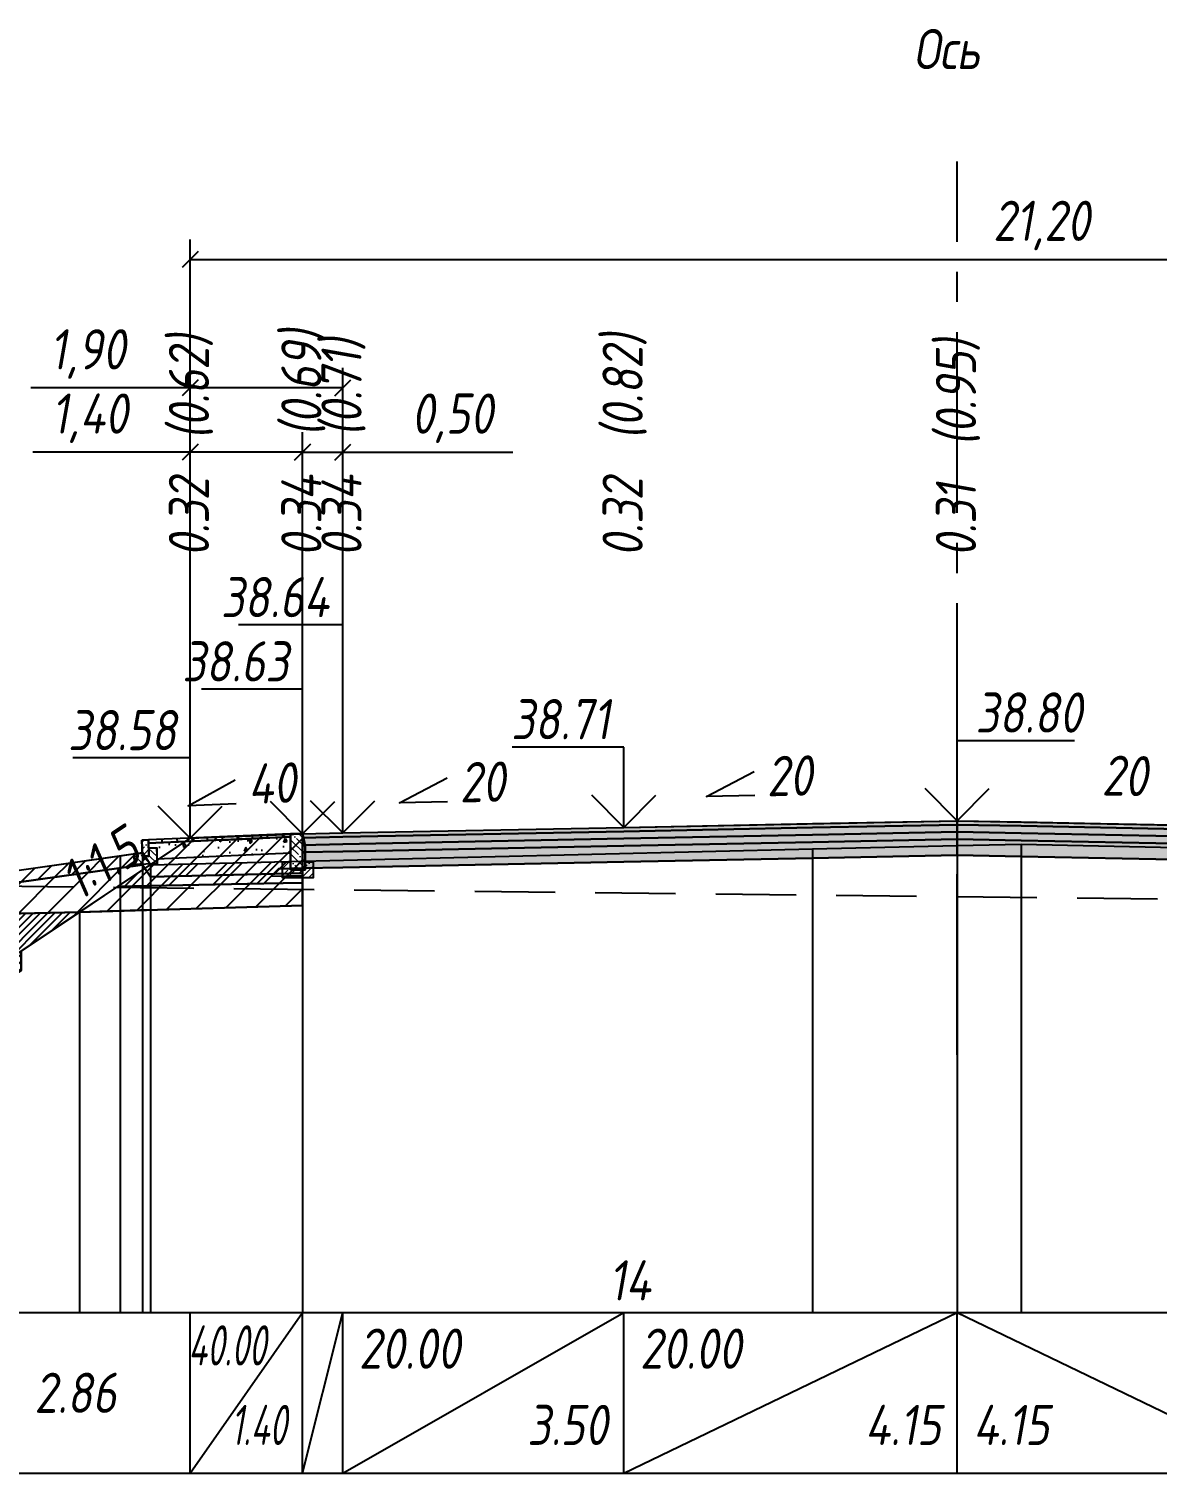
# Model space of a CAD drawing. Extents: x -717 to 1451, y -133302 to 233.
# Drawn here: x -297.4 to -227.1, y -111697.3 to -111607.4 of the extents above; entities that cross this region are included whole.
import ezdxf
from ezdxf.enums import TextEntityAlignment as Align

# ---------------------------------------------------------------- set-up
doc = ezdxf.new("R2010")
doc.units = 0
doc.linetypes.add('осевая2', pattern=[1.125, 0.75, -0.125, 0.125, -0.125])
doc.linetypes.add('штриховая', pattern=[0.75, 0.5, -0.25])
for name, color, linetype in [('Интерполированный поперечник', 2, 'Continuous'), ('КОД_399', 252, 'Continuous'), ('Код_514', 1, 'Continuous'), ('Контур_0', 7, 'Continuous'), ('Контур_2521', 7, 'Continuous'), ('Контур_2564', 7, 'Continuous'), ('Контур_2660', 7, 'Continuous'), ('Контур_2665', 7, 'Continuous'), ('Контур_400', 7, 'Continuous'), ('Контур_508', 7, 'Continuous'), ('Контур_512', 7, 'Continuous'), ('Контур_513', 7, 'Continuous'), ('Контур_818', 7, 'Continuous'), ('Красный поперечник', 1, 'Continuous'), ('Объём_2501', 7, 'Continuous'), ('Объём_2564', 7, 'Continuous'), ('Объём_2650', 7, 'Continuous'), ('Объём_2660', 7, 'Continuous'), ('Объём_2661', 7, 'Continuous'), ('Объём_2663', 7, 'Continuous'), ('Объём_2665', 7, 'Continuous'), ('Объём_2666', 7, 'Continuous'), ('Объём_2667', 7, 'Continuous'), ('Объём_2668', 7, 'Continuous'), ('Объём_2669', 7, 'Continuous'), ('Объём_2675', 7, 'Continuous'), ('Ось', 1, 'осевая2'), ('Откосы', 7, 'Continuous'), ('Отметки покрытия', 7, 'Continuous'), ('Рабочие отметки', 7, 'Continuous'), ('Рабочие отметки доп.', 7, 'Continuous'), ('Слои выравнивания', 7, 'Continuous'), ('Таблица', 7, 'Continuous'), ('Уклоны проезжей части', 7, 'Continuous'), ('Черный поперечник', 3, 'Continuous')]:
    doc.layers.add(name, color=color, linetype=linetype)
for name, color, linetype, true_color in [('Контур_2540', 2, 'Continuous', 0xffff00), ('Контур_2560', 2, 'Continuous', 0xffff00), ('Контур_2561', 7, 'Continuous', 0xff8040), ('Контур_2562', 3, 'Continuous', 0x00ff00), ('Контур_2563', 7, 'Continuous', 0xff8000), ('Контур_2570', 7, 'Continuous', 0x80ff00), ('Контур_2725', 7, 'Continuous', 0x323232), ('Контур_2736', 4, 'Continuous', 0x00ffff), ('Контур_2737', 4, 'Continuous', 0x00ffff), ('Контур_2738', 4, 'Continuous', 0x00ffff), ('Контур_2739', 4, 'Continuous', 0x00ffff), ('Контур_2745', 7, 'Continuous', 0xa4ffff), ('Контур_2747', 4, 'Continuous', 0x00ffff), ('Контур_2748', 4, 'Continuous', 0x00ffff), ('Контур_2749', 4, 'Continuous', 0x00ffff), ('Контур_2760', 7, 'Continuous', 0x323232), ('Контур_2761', 7, 'Continuous', 0x323232), ('Контур_2762', 7, 'Continuous', 0x323232), ('Контур_2763', 7, 'Continuous', 0x323232), ('Контур_402', 7, 'Continuous', 0xff6464), ('Контур_703', 4, 'Continuous', 0x00ffff), ('Контур_705', 4, 'Continuous', 0x00ffff), ('Объём_2520', 7, 'Continuous', 0x80ffff), ('Объём_2540', 2, 'Continuous', 0xffff00), ('Объём_2560', 2, 'Continuous', 0xffff00), ('Объём_2561', 7, 'Continuous', 0xff8040), ('Объём_2562', 3, 'Continuous', 0x00ff00), ('Объём_2563', 7, 'Continuous', 0xff8000), ('Объём_2570', 7, 'Continuous', 0x80ff00), ('Объём_2600', 7, 'Continuous', 0x808000), ('Объём_2620', 2, 'Continuous', 0xffff00), ('Объём_2746', 2, 'Continuous', 0xffff00)]:
    doc.layers.add(name, color=color, linetype=linetype, true_color=true_color)
doc.styles.get("Standard").update_dxf_attribs({"font": 'txt', "height": 2.5})
doc.styles.add('М', font='romand.shx', dxfattribs={"width": 0.8, "oblique": 10, "height": 2.5})
doc.dimstyles.new('ISO-25', dxfattribs={"dimtxt": 2.5, "dimasz": 2.5, "dimexe": 1.25, "dimexo": 0.625, "dimtad": 1, "dimtxsty": 'Standard', "dimcen": 2.5, "dimadec": 0, "dimazin": 0, "dimtfac": 1, "dimtmove": 0, "dimatfit": 3, "dimfxl": 1, "dimarcsym": 0})

# ---------------------------------------------------------------- blocks, each defined once
blk = doc.blocks.new('_Oblique')
at = {"color": 0, "linetype": 'ByBlock', "lineweight": -2}
blk.add_line((-0.5, -0.5), (0.5, 0.5), dxfattribs=at)
blk = doc.blocks.new('*D2289')
at = {"color": 0, "lineweight": -2, "transparency": 16777216}
for p, q in [((-287.327, -111657.183), (-287.327, -111632.463)), ((-280.327, -111656.903), (-280.327, -111632.463)), ((-287.327, -111633.713), (-297.117, -111633.713)), ((-280.327, -111633.713), (-287.327, -111633.713))]:
    blk.add_line(p, q, dxfattribs=at)
at = {"layer": 'Defpoints', "color": 0, "transparency": 16777216}
for p in [(-280.327, -111633.713), (-287.327, -111657.808), (-280.327, -111657.528)]:
    blk.add_point(p, dxfattribs=at)
at = {"color": 0, "lineweight": -2, "transparency": 16777216, "rotation": 180}
blk.add_blockref('_Oblique', (-287.327, -111633.713), dxfattribs=at)
at = {"color": 0, "lineweight": -2, "transparency": 16777216}
blk.add_blockref('_Oblique', (-280.327, -111633.713), dxfattribs=at)
at = {"color": 0, "transparency": 16777216, "insert": (-293.577, -111631.6), "char_height": 2.5, "width": 8.75, "attachment_point": 5, "style": 'М'}
blk.add_mtext('1,40', dxfattribs=at)
blk = doc.blocks.new('*D2291')
at = {"color": 0, "lineweight": -2, "transparency": 16777216}
for p, q in [((-280.327, -111656.903), (-280.327, -111632.463)), ((-277.827, -111656.853), (-277.827, -111632.463)), ((-280.327, -111633.713), (-277.827, -111633.713)), ((-277.827, -111633.713), (-267.247, -111633.713))]:
    blk.add_line(p, q, dxfattribs=at)
at = {"layer": 'Defpoints', "color": 0, "transparency": 16777216}
for p in [(-277.827, -111633.713), (-280.327, -111657.528), (-277.827, -111657.478)]:
    blk.add_point(p, dxfattribs=at)
at = {"color": 0, "lineweight": -2, "transparency": 16777216, "rotation": 180}
blk.add_blockref('_Oblique', (-280.327, -111633.713), dxfattribs=at)
at = {"color": 0, "lineweight": -2, "transparency": 16777216}
blk.add_blockref('_Oblique', (-277.827, -111633.713), dxfattribs=at)
at = {"color": 0, "transparency": 16777216, "insert": (-271.008, -111631.6), "char_height": 2.5, "width": 9.16667, "attachment_point": 5, "style": 'М'}
blk.add_mtext('0,50', dxfattribs=at)
blk = doc.blocks.new('*D2294')
at = {"color": 0, "lineweight": -2, "transparency": 16777216}
for p, q in [((-287.327, -111657.183), (-287.327, -111628.463)), ((-277.827, -111656.853), (-277.827, -111628.463)), ((-287.327, -111629.713), (-297.248, -111629.713)), ((-277.827, -111629.713), (-287.327, -111629.713))]:
    blk.add_line(p, q, dxfattribs=at)
at = {"layer": 'Defpoints', "color": 0, "transparency": 16777216}
for p in [(-277.827, -111629.713), (-287.327, -111657.808), (-277.827, -111657.478)]:
    blk.add_point(p, dxfattribs=at)
at = {"color": 0, "lineweight": -2, "transparency": 16777216, "rotation": 180}
blk.add_blockref('_Oblique', (-287.327, -111629.713), dxfattribs=at)
at = {"color": 0, "lineweight": -2, "transparency": 16777216}
blk.add_blockref('_Oblique', (-277.827, -111629.713), dxfattribs=at)
at = {"color": 0, "transparency": 16777216, "insert": (-293.708, -111627.6), "char_height": 2.5, "width": 8.75, "attachment_point": 5, "style": 'М'}
blk.add_mtext('1,90', dxfattribs=at)
blk = doc.blocks.new('*D2295')
at = {"color": 0, "lineweight": -2, "transparency": 16777216}
for p, q in [((-287.327, -111657.183), (-287.327, -111620.463)), ((-181.327, -111657.603), (-181.327, -111620.463)), ((-287.327, -111621.713), (-181.327, -111621.713))]:
    blk.add_line(p, q, dxfattribs=at)
at = {"layer": 'Defpoints', "color": 0, "transparency": 16777216}
for p in [(-181.327, -111621.713), (-287.327, -111657.808), (-181.327, -111658.228)]:
    blk.add_point(p, dxfattribs=at)
at = {"color": 0, "lineweight": -2, "transparency": 16777216, "rotation": 180}
blk.add_blockref('_Oblique', (-287.327, -111621.713), dxfattribs=at)
at = {"color": 0, "lineweight": -2, "transparency": 16777216}
blk.add_blockref('_Oblique', (-181.327, -111621.713), dxfattribs=at)
at = {"color": 0, "transparency": 16777216, "insert": (-234.327, -111619.6), "char_height": 2.5, "width": 11.25, "attachment_point": 5, "style": 'М'}
blk.add_mtext('21,20', dxfattribs=at)
blk = doc.blocks.new('Тротуар1')
at = {"linetype": 'Continuous', "lineweight": 13}
h = blk.add_hatch(dxfattribs=at)
h.set_pattern_fill('ANSI35', scale=5, angle=90)
h.set_pattern_definition([(135, (-1541.6927, -4801.9416), (-0.88388348, -0.88388348), []), (135, (-1541.6927, -4801.0577), (-0.88388348, -0.88388348), [1.5625, -0.3125, 0, -0.3125])])
h.paths.add_polyline_path([(-16.72, -1.24), (-17.72, -1.24), (-17.72, -2.24), (-18.52, -2.24), (-18.52, -1.85), (-19.52, -1.89), (-19.52, -3.24), (-16.72, -3.24)])
h = blk.add_hatch(dxfattribs=at)
h.set_pattern_fill('ANSI35', scale=5)
h.set_pattern_definition([(45, (-1541.6927, -4800.4416), (-0.88388348, 0.88388348), []), (45, (-1540.8088, -4800.4416), (-0.88388348, 0.88388348), [1.5625, -0.3125, 0, -0.3125])])
h.paths.add_polyline_path([(-17.72, -0.24), (-18.52, -0.24), (-18.52, -2.24), (-17.72, -2.24)])
at = {"linetype": 'Continuous'}
h = blk.add_hatch(dxfattribs=at)
h.set_pattern_fill('ANSI31', color=256, scale=15, angle=45, style=0)
h.set_pattern_definition([(90, (-1932.1888, -4954.235), (-1.875, 3e-16), [])])
h.paths.add_polyline_path([(0, 0), (-17.72, -0.24), (-17.71, -0.63), (-11.04, -0.58), (0, -0.4)])
at = {"layer": 'КОД_399'}
h = blk.add_hatch(dxfattribs=at)
h.set_pattern_fill('AR-CONC', scale=0.7, angle=45, style=0)
h.set_pattern_definition([(95, (-1932.189, -4954.235), (3.860864, 3.2396496), [0.525, -5.775]), (40, (-1932.189, -4954.235), (-4.409945, 3.036377), [0.42, -4.62]), (145.45144, (-1931.867, -4953.965), (-0.549081, 6.2760265), [0.4461813, -4.907995]), (91.1842, (-1933.179, -4953.245), (6.101854, 4.4632964), [0.7875, -8.6625]), (141.63564, (-1932.67, -4952.873), (-0.1953, 9.447982), [0.669272, -7.361996]), (36.18416, (-1933.179, -4953.245), (-0.1953, 9.447982), [0.63, -6.93]), (66, (-1932.4363, -4952.9975), (4.947401, 0.9616773), [0.525, -5.775]), (11, (-1932.4363, -4952.9975), (-2.38496, 4.793659), [0.42, -4.62]), (116.45144, (-1932.024, -4952.9174), (2.562441, 5.7553363), [0.4461813, -4.907995]), (82.5, (-1932.1888, -4954.235), (-1.5875523, 1.7079287), [0, -4.564, 0, -4.69, 0, -4.6375]), (52.5, (-1932.1888, -4954.235), (-0.6501106, 3.2543661), [0, -2.674, 0, -4.459, 0, -1.7675]), (12.5, (-1933.2926, -4955.3388), (2.7539272, 2.5306453), [0, -1.75, 0, -5.46, 0, -7.245]), (2.5, (-1933.7876, -4955.8337), (2.3911299, 3.3821186), [0, -2.275, 0, -3.626, 0, -5.145])])
h.paths.add_polyline_path([(0, -0.4), (-17.71, -0.63), (-17.72, -1.24), (-16.71, -1.24), (-16.72, -2.62), (-0.07, -2.41)])
at = {"linetype": 'Continuous'}
blk.add_lwpolyline([(-17.72, -1.24), (-16.72, -1.24), (-16.72, -3.24), (-19.52, -3.24), (-19.52, -1.89), (-18.52, -1.85)], dxfattribs=at)
at = {"color": 7, "lineweight": 30}
for points in [[(-18.52, -0.24), (-18.52, -2.24), (-17.72, -2.24), (-17.72, -0.24), (-18.52, -0.24)], [(-8.6, -0.53), (0, -0.4)]]:
    blk.add_lwpolyline(points, dxfattribs=at)
for points in [[(0, 0), (-17.72, -0.24), (-17.72, -0.63), (0, -0.4)], [(0, -0.4), (-17.71, -0.63), (-17.72, -1.24), (-16.71, -1.24), (-16.72, -2.62), (-0.07, -2.39)]]:
    blk.add_lwpolyline(points, close=True)
blk = doc.blocks.new('БР100.30.18')
at = {"linetype": 'Continuous', "lineweight": 13}
h = blk.add_hatch(dxfattribs=at)
h.set_pattern_fill('ANSI35', scale=5)
h.set_pattern_definition([(45, (-1504.996, -4799.2297), (-0.88388348, 0.88388348), []), (45, (-1504.1121, -4799.2297), (-0.88388348, 0.88388348), [1.5625, -0.3125, 0, -0.3125])])
h.paths.add_polyline_path([(0.3, 3.47), (1.8, 3.47), (1.8, -1.03), (0, -1.03), (0, 1.97)])
h = blk.add_hatch(dxfattribs=at)
h.set_pattern_fill('ANSI35', scale=5, angle=90)
h.set_pattern_definition([(135, (-1504.996, -4800.7297), (-0.88388348, -0.88388348), []), (135, (-1504.996, -4799.8458), (-0.88388348, -0.88388348), [1.5625, -0.3125, 0, -0.3125])])
h.paths.add_polyline_path([(-1, -0.03), (0, -0.03), (0, -1.03), (1.8, -1.03), (1.8, -0.03), (2.8, -0.03), (2.8, -2.03), (-1, -2.03)])
at = {"color": 7, "lineweight": 30}
blk.add_lwpolyline([(1.8, -1.03), (0, -1.03), (0, 1.97), (0.3, 3.47), (1.8, 3.47)], close=True, dxfattribs=at)
at = {"linetype": 'Continuous'}
blk.add_lwpolyline([(0, -0.03), (-1, -0.03), (-1, -2.03), (2.8, -2.03), (2.8, -0.03), (1.8, -0.03)], dxfattribs=at)

msp = doc.modelspace()

# ---------------------------------------------------------------- hatches: boundary and pattern name
at = {"layer": 'Объём_2563'}
h = msp.add_hatch(dxfattribs=at)
h.set_pattern_fill('ANSI31', color=256, scale=0.3)
h.set_pattern_definition([(45, (-415.4604, 20.7337), (-0.673519209, 0.673519209), [])])
h.paths.add_polyline_path([(-287.327, -111657.746), (-280.327, -111657.466), (-280.327, -111659.616), (-281.827, -111659.646), (-282.745, -111660.564), (-291.827, -111660.746)])
at = {"layer": 'Объём_2570'}
h = msp.add_hatch(dxfattribs=at)
h.set_pattern_fill('ANSI31', color=256, scale=0.2)
h.set_pattern_definition([(45, (-415.4604, 20.73366), (-0.449012806, 0.449012806), [])])
h.paths.add_polyline_path([(-280.327, -111659.913), (-289.801, -111660.141), (-290.301, -111659.392), (-298.113, -111660.498), (-298.329, -111660.477), (-302.314, -111661.117), (-307.115, -111661.396), (-309.943, -111663.158), (-310.46, -111663.448), (-310.46, -111662.698), (-309.943, -111662.408), (-307.115, -111660.646), (-302.314, -111660.367), (-298.329, -111659.727), (-298.113, -111659.748), (-290.301, -111658.642), (-289.801, -111659.391), (-280.327, -111659.163)])
at = {"layer": 'Объём_2600'}
h = msp.add_hatch(dxfattribs=at)
h.set_pattern_fill('ANSI31', color=6, scale=0.4)
h.set_pattern_definition([(45, (-415.4604, 20.7337), (-0.898025612, 0.898025612), [])])
h.paths.add_polyline_path([(-280.327, -111661.923), (-294.218, -111662.34), (-309.159, -111662.669), (-307.115, -111661.396), (-302.314, -111661.117), (-298.329, -111660.477), (-298.113, -111660.498), (-290.301, -111659.392), (-289.801, -111660.141), (-280.327, -111659.913)])
at = {"layer": 'Объём_2620'}
h = msp.add_hatch(dxfattribs=at)
h.set_pattern_fill('ANSI31', color=2, scale=0.1)
h.set_pattern_definition([(45, (-415.46038, 20.73366), (-0.224506403, 0.224506403), [])])
h.paths.add_polyline_path([(-300.647, -111662.482), (-294.218, -111662.34), (-297.858, -111664.766), (-297.858, -111665.968), (-301.305, -111668.266), (-303.911, -111668.266), (-307.358, -111665.968), (-307.358, -111664.766), (-309.854, -111663.102), (-309.159, -111662.669)])
at = {"layer": 'Слои выравнивания'}
for color, points in [(2, [(-280.327, -111657.466), (-277.827, -111657.416), (-260.327, -111657.066), (-248.577, -111656.831), (-239.577, -111656.651), (-239.577, -111656.901), (-248.577, -111657.081), (-260.327, -111657.316), (-277.827, -111657.666), (-280.327, -111657.716)]), (3, [(-280.327, -111657.716), (-277.827, -111657.666), (-260.327, -111657.316), (-248.577, -111657.081), (-239.577, -111656.901), (-239.577, -111657.351), (-248.577, -111657.531), (-260.327, -111657.766), (-277.827, -111658.116), (-280.327, -111658.166)]), (2, [(-239.577, -111656.651), (-235.593, -111656.73), (-218.827, -111657.066), (-201.327, -111657.416), (-198.827, -111657.466), (-198.827, -111657.716), (-201.327, -111657.666), (-218.827, -111657.316), (-235.593, -111656.98), (-239.577, -111656.901)]), (3, [(-239.577, -111656.901), (-235.593, -111656.98), (-218.827, -111657.316), (-201.327, -111657.666), (-198.827, -111657.716), (-198.827, -111658.166), (-201.327, -111658.116), (-218.827, -111657.766), (-235.593, -111657.43), (-239.577, -111657.351)]), (4, [(-280.327, -111658.166), (-277.827, -111658.116), (-260.327, -111657.766), (-248.577, -111657.531), (-239.577, -111657.351), (-239.577, -111657.801), (-248.577, -111657.981), (-260.327, -111658.216), (-277.827, -111658.566), (-280.327, -111658.616)]), (5, [(-280.327, -111658.616), (-277.827, -111658.566), (-260.327, -111658.216), (-248.577, -111657.981), (-239.577, -111657.801), (-239.577, -111658.801), (-248.577, -111658.981), (-260.327, -111659.216), (-277.827, -111659.566), (-280.327, -111659.616)]), (4, [(-239.577, -111657.351), (-235.593, -111657.43), (-218.827, -111657.766), (-201.327, -111658.116), (-198.827, -111658.166), (-198.827, -111658.616), (-201.327, -111658.566), (-218.827, -111658.216), (-235.593, -111657.88), (-239.577, -111657.801)]), (5, [(-239.577, -111657.801), (-235.593, -111657.88), (-218.827, -111658.216), (-201.327, -111658.566), (-198.827, -111658.616), (-198.827, -111659.616), (-201.327, -111659.566), (-218.827, -111659.216), (-235.593, -111658.88), (-239.577, -111658.801)])]:
    msp.add_hatch(color=color, dxfattribs=at).paths.add_polyline_path(points)

# ---------------------------------------------------------------- linework, layer by layer
at = {"layer": 'Интерполированный поперечник', "linetype": 'штриховая', "ltscale": 10, "flags": 128}
msp.add_lwpolyline([(-307.107, -111660.629), (-168.622, -111662.162)], dxfattribs=at)
at = {"layer": 'Код_514'}
for p, q in [((-287.327, -111697.266), (-287.327, -111687.266)), ((-287.327, -111697.266), (-280.327, -111687.266)), ((-280.327, -111697.266), (-280.327, -111687.266)), ((-280.327, -111697.266), (-277.827, -111687.266)), ((-277.827, -111697.266), (-277.827, -111687.266)), ((-277.827, -111697.266), (-260.327, -111687.266)), ((-260.327, -111697.266), (-260.327, -111687.266)), ((-260.327, -111697.266), (-239.577, -111687.266)), ((-239.577, -111697.266), (-239.577, -111687.266)), ((-239.577, -111687.266), (-218.827, -111697.266))]:
    msp.add_line(p, q, dxfattribs=at)
at = {"layer": 'Контур_0', "flags": 128}
for points in [[(-287.327, -111657.746), (-291.905, -111660.797), (-291.905, -111660.797), (-291.905, -111660.797), (-291.905, -111660.797), (-291.905, -111660.797), (-291.905, -111660.797), (-291.905, -111660.797), (-291.905, -111660.797), (-291.905, -111660.797), (-291.905, -111660.797), (-291.905, -111660.797), (-291.905, -111660.797), (-291.905, -111660.797), (-291.905, -111660.797), (-301.608, -111667.266)], [(-287.327, -111657.746), (-291.905, -111660.797), (-291.905, -111660.797), (-291.905, -111660.797), (-291.905, -111660.797), (-291.905, -111660.797), (-291.905, -111660.797), (-291.905, -111660.797), (-291.905, -111660.797), (-291.905, -111660.797), (-291.905, -111660.797), (-291.905, -111660.797), (-291.905, -111660.797), (-291.905, -111660.797), (-291.905, -111660.797), (-301.608, -111667.266)], [(-291.827, -111660.746), (-282.745, -111660.564), (-281.827, -111659.646), (-280.327, -111659.616)], [(-281.827, -111659.646), (-280.327, -111659.616), (-280.327, -111660.516), (-282.745, -111660.564), (-281.827, -111659.646), (-281.827, -111659.646)]]:
    msp.add_lwpolyline(points, dxfattribs=at)
at = {"layer": 'Контур_2521', "color": 250, "flags": 128}
msp.add_lwpolyline([(-282.286, -111660.105), (-280.327, -111660.066)], dxfattribs=at)
at = {"layer": 'Контур_2540', "flags": 128}
msp.add_lwpolyline([(-282.745, -111660.564), (-280.327, -111660.516), (-280.327, -111661.923), (-294.218, -111662.34), (-291.827, -111660.746), (-282.745, -111660.564), (-282.745, -111660.564)], dxfattribs=at)
at = {"layer": 'Контур_2560', "flags": 128}
msp.add_lwpolyline([(-287.327, -111657.746), (-287.327, -111657.746), (-287.327, -111657.746), (-280.327, -111657.466)], dxfattribs=at)
at = {"layer": 'Контур_2561', "flags": 128}
msp.add_lwpolyline([(-280.327, -111657.466), (-280.327, -111657.466), (-287.327, -111657.746), (-287.327, -111657.746), (-280.327, -111657.466)], dxfattribs=at)
at = {"layer": 'Контур_2562', "flags": 128}
msp.add_lwpolyline([(-287.327, -111657.746), (-287.327, -111657.746), (-287.327, -111657.746), (-287.327, -111657.746), (-287.327, -111657.746)], dxfattribs=at)
at = {"layer": 'Контур_2563', "flags": 128}
msp.add_lwpolyline([(-287.327, -111657.746), (-280.327, -111657.466), (-280.327, -111659.616), (-281.827, -111659.646), (-282.745, -111660.564), (-291.827, -111660.746), (-287.327, -111657.746), (-287.327, -111657.746)], dxfattribs=at)
at = {"layer": 'Контур_2564', "flags": 128}
msp.add_lwpolyline([(-287.327, -111657.746), (-280.327, -111657.466)], dxfattribs=at)
at = {"layer": 'Контур_2570', "flags": 128}
msp.add_lwpolyline([(-335.46, -111659.384), (-327.193, -111659.635), (-325.152, -111661.132), (-320.47, -111663.83), (-319.3, -111664.9), (-316.271, -111667.213), (-315.76, -111667.432), (-314.389, -111667.217), (-312.508, -111664.803), (-311.975, -111664.297), (-311.975, -111664.297), (-309.943, -111663.158), (-307.115, -111661.396), (-302.314, -111661.117), (-298.329, -111660.477), (-298.113, -111660.498), (-291.689, -111659.591), (-290.301, -111659.392), (-289.801, -111660.141), (-280.327, -111659.913)], dxfattribs=at)
at = {"layer": 'Контур_2660', "flags": 128}
msp.add_lwpolyline([(-294.218, -111662.34), (-280.327, -111661.923)], dxfattribs=at)
at = {"layer": 'Контур_2665', "flags": 128}
msp.add_lwpolyline([(-287.327, -111657.746), (-287.327, -111657.746)], dxfattribs=at)
at = {"layer": 'Контур_2725', "flags": 128}
msp.add_lwpolyline([(-280.327, -111659.616), (-277.827, -111659.566), (-260.327, -111659.216), (-248.577, -111658.981), (-239.577, -111658.801), (-235.593, -111658.88), (-218.827, -111659.216), (-201.327, -111659.566), (-198.827, -111659.616)], dxfattribs=at)
at = {"layer": 'Контур_2736', "flags": 128}
for points in [[(-287.327, -111657.746), (-291.905, -111660.797)], [(-291.905, -111660.797), (-301.608, -111667.266)]]:
    msp.add_lwpolyline(points, dxfattribs=at)
at = {"layer": 'Контур_2737', "flags": 128}
msp.add_lwpolyline([(-291.905, -111660.797), (-291.905, -111660.797)], dxfattribs=at)
at = {"layer": 'Контур_2738', "flags": 128}
msp.add_lwpolyline([(-291.905, -111660.797), (-291.905, -111660.797)], dxfattribs=at)
at = {"layer": 'Контур_2739', "flags": 128}
msp.add_lwpolyline([(-291.905, -111660.797), (-291.905, -111660.797)], dxfattribs=at)
at = {"layer": 'Контур_2745', "flags": 128}
msp.add_lwpolyline([(-291.905, -111660.797), (-291.905, -111660.797)], dxfattribs=at)
msp.add_lwpolyline([(-291.905, -111660.797), (-291.905, -111660.797)], dxfattribs=at)
msp.add_lwpolyline([(-291.905, -111660.797), (-291.905, -111660.797)], dxfattribs=at)
msp.add_lwpolyline([(-291.905, -111660.797), (-291.905, -111660.797)], dxfattribs=at)
msp.add_lwpolyline([(-291.905, -111660.797), (-291.905, -111660.797)], dxfattribs=at)
msp.add_lwpolyline([(-291.905, -111660.797), (-291.905, -111660.797)], dxfattribs=at)
at = {"layer": 'Контур_2747', "flags": 128}
msp.add_lwpolyline([(-291.905, -111660.797), (-291.905, -111660.797)], dxfattribs=at)
at = {"layer": 'Контур_2748', "flags": 128}
msp.add_lwpolyline([(-291.905, -111660.797), (-291.905, -111660.797)], dxfattribs=at)
at = {"layer": 'Контур_2749', "flags": 128}
msp.add_lwpolyline([(-291.905, -111660.797), (-291.905, -111660.797)], dxfattribs=at)
at = {"layer": 'Контур_2760', "flags": 128}
msp.add_lwpolyline([(-280.327, -111657.466), (-277.827, -111657.416), (-260.327, -111657.066), (-248.577, -111656.831), (-239.577, -111656.651), (-235.593, -111656.73), (-218.827, -111657.066), (-201.327, -111657.416), (-198.827, -111657.466)], dxfattribs=at)
at = {"layer": 'Контур_2761', "flags": 128}
msp.add_lwpolyline([(-280.327, -111657.716), (-277.827, -111657.666), (-260.327, -111657.316), (-248.577, -111657.081), (-239.577, -111656.901), (-235.593, -111656.98), (-218.827, -111657.316), (-201.327, -111657.666), (-198.827, -111657.716)], dxfattribs=at)
at = {"layer": 'Контур_2762', "flags": 128}
msp.add_lwpolyline([(-280.327, -111658.166), (-277.827, -111658.116), (-260.327, -111657.766), (-248.577, -111657.531), (-239.577, -111657.351), (-235.593, -111657.43), (-218.827, -111657.766), (-201.327, -111658.116), (-198.827, -111658.166)], dxfattribs=at)
at = {"layer": 'Контур_2763', "flags": 128}
msp.add_lwpolyline([(-280.327, -111658.616), (-277.827, -111658.566), (-260.327, -111658.216), (-248.577, -111657.981), (-239.577, -111657.801), (-235.593, -111657.88), (-218.827, -111658.216), (-201.327, -111658.566), (-198.827, -111658.616)], dxfattribs=at)
at = {"layer": 'Контур_400', "flags": 128}
for points in [[(-280.327, -111657.466), (-277.827, -111657.416), (-277.827, -111657.416), (-277.827, -111657.416), (-277.827, -111657.416), (-277.827, -111657.416), (-277.827, -111657.416), (-260.327, -111657.066), (-239.577, -111656.651)], [(-239.577, -111656.651), (-218.827, -111657.066), (-201.327, -111657.416), (-201.327, -111657.416), (-201.327, -111657.416), (-201.327, -111657.416), (-201.327, -111657.416), (-201.327, -111657.416), (-198.827, -111657.466)]]:
    msp.add_lwpolyline(points, dxfattribs=at)
at = {"layer": 'Контур_402', "flags": 128}
msp.add_lwpolyline([(-294.218, -111662.34), (-280.327, -111661.923), (-280.327, -111659.616), (-239.577, -111658.801), (-198.827, -111659.616), (-198.827, -111661.923), (-175.445, -111662.625)], dxfattribs=at)
at = {"layer": 'Контур_508', "flags": 128}
msp.add_lwpolyline([(-310.46, -111662.698), (-307.358, -111664.766), (-307.358, -111665.968), (-303.911, -111668.266), (-303.608, -111668.266), (-301.608, -111668.266), (-301.305, -111668.266), (-297.858, -111665.968), (-297.858, -111664.766), (-294.218, -111662.34), (-280.327, -111661.923), (-280.327, -111659.616), (-239.577, -111658.801), (-198.827, -111659.616), (-198.827, -111661.923), (-175.445, -111662.625), (-175.445, -111663.289), (-172.515, -111665.242), (-172.212, -111665.242), (-170.212, -111665.242), (-169.909, -111665.242), (-166.462, -111662.944), (-166.462, -111661.742), (-165.84, -111661.327)], dxfattribs=at)
at = {"layer": 'Контур_512', "flags": 128}
msp.add_lwpolyline([(-310.46, -111662.698), (-307.358, -111664.766), (-307.358, -111665.968), (-303.911, -111668.266), (-303.608, -111668.266), (-301.608, -111668.266), (-301.305, -111668.266), (-297.858, -111665.968), (-297.858, -111664.766), (-294.218, -111662.34), (-280.327, -111661.923)], dxfattribs=at)
at = {"layer": 'Контур_513', "flags": 128}
msp.add_lwpolyline([(-310.46, -111662.698), (-307.358, -111664.766), (-307.358, -111665.968), (-303.911, -111668.266), (-303.608, -111668.266), (-301.608, -111668.266), (-301.305, -111668.266), (-297.858, -111665.968), (-297.858, -111664.766), (-294.218, -111662.34), (-280.327, -111661.923), (-280.327, -111659.616), (-239.577, -111658.801), (-198.827, -111659.616), (-198.827, -111661.923), (-175.445, -111662.625), (-175.445, -111663.289), (-172.515, -111665.242), (-172.212, -111665.242), (-170.212, -111665.242), (-169.909, -111665.242), (-166.462, -111662.944), (-166.462, -111661.742), (-165.84, -111661.327)], dxfattribs=at)
at = {"layer": 'Контур_703', "flags": 128}
msp.add_lwpolyline([(-287.327, -111657.746), (-291.905, -111660.797)], dxfattribs=at)
at = {"layer": 'Контур_705', "flags": 128}
msp.add_lwpolyline([(-291.905, -111660.797), (-291.905, -111660.797)], dxfattribs=at)
at = {"layer": 'Контур_818', "flags": 128}
msp.add_lwpolyline([(-310.46, -111663.448), (-309.943, -111663.158), (-307.115, -111661.396), (-302.314, -111661.117), (-298.329, -111660.477), (-298.113, -111660.498), (-291.689, -111659.591), (-290.301, -111659.392), (-289.801, -111660.141), (-280.327, -111659.913)], dxfattribs=at)
at = {"layer": 'Красный поперечник'}
for p, q in [((-277.827, -111657.416), (-260.327, -111657.066)), ((-260.327, -111657.066), (-239.577, -111656.651)), ((-239.577, -111656.651), (-218.827, -111657.066)), ((-301.608, -111667.266), (-287.327, -111657.746)), ((-287.327, -111657.746), (-280.327, -111657.466)), ((-280.327, -111657.466), (-277.827, -111657.416)), ((-294.218, -111662.34), (-294.218, -111687.266)), ((-280.327, -111661.923), (-280.327, -111687.266))]:
    msp.add_line(p, q, dxfattribs=at)
at = {"layer": 'Объём_2501', "flags": 128}
for points in [[(-280.327, -111657.466), (-277.827, -111657.416), (-277.827, -111657.416), (-277.827, -111657.416), (-277.827, -111657.416), (-277.827, -111657.416), (-277.827, -111657.416), (-260.327, -111657.066), (-239.577, -111656.651)], [(-239.577, -111656.651), (-218.827, -111657.066), (-201.327, -111657.416), (-201.327, -111657.416), (-201.327, -111657.416), (-201.327, -111657.416), (-201.327, -111657.416), (-201.327, -111657.416), (-198.827, -111657.466)]]:
    msp.add_lwpolyline(points, dxfattribs=at)
at = {"layer": 'Объём_2520', "color": 250, "flags": 128}
msp.add_lwpolyline([(-281.827, -111659.646), (-280.327, -111659.616), (-280.327, -111660.516), (-282.745, -111660.564), (-281.827, -111659.646), (-281.827, -111659.646)], dxfattribs=at)
at = {"layer": 'Объём_2540', "flags": 128}
msp.add_lwpolyline([(-282.745, -111660.564), (-280.327, -111660.516), (-280.327, -111661.923), (-294.218, -111662.34), (-291.827, -111660.746), (-282.745, -111660.564), (-282.745, -111660.564)], dxfattribs=at)
at = {"layer": 'Объём_2560', "flags": 128}
msp.add_lwpolyline([(-287.327, -111657.746), (-287.327, -111657.746), (-287.327, -111657.746), (-280.327, -111657.466)], dxfattribs=at)
at = {"layer": 'Объём_2561', "flags": 128}
msp.add_lwpolyline([(-280.327, -111657.466), (-280.327, -111657.466), (-287.327, -111657.746), (-287.327, -111657.746), (-280.327, -111657.466)], dxfattribs=at)
at = {"layer": 'Объём_2562', "flags": 128}
msp.add_lwpolyline([(-287.327, -111657.746), (-287.327, -111657.746), (-287.327, -111657.746), (-287.327, -111657.746), (-287.327, -111657.746)], dxfattribs=at)
at = {"layer": 'Объём_2563', "color": 250, "flags": 128}
msp.add_lwpolyline([(-287.327, -111657.746), (-280.327, -111657.466), (-280.327, -111659.616), (-281.827, -111659.646), (-282.745, -111660.564), (-291.827, -111660.746), (-287.327, -111657.746), (-287.327, -111657.746)], dxfattribs=at)
at = {"layer": 'Объём_2564', "flags": 128}
msp.add_lwpolyline([(-287.327, -111657.746), (-280.327, -111657.466)], dxfattribs=at)
at = {"layer": 'Объём_2570', "flags": 128}
msp.add_lwpolyline([(-280.327, -111659.913), (-280.327, -111659.913), (-289.801, -111660.141), (-290.301, -111659.392), (-298.113, -111660.498), (-298.329, -111660.477), (-302.314, -111661.117), (-307.115, -111661.396), (-309.943, -111663.158), (-310.46, -111663.448), (-310.46, -111662.698), (-309.943, -111662.408), (-307.115, -111660.646), (-302.314, -111660.367), (-298.329, -111659.727), (-298.113, -111659.748), (-290.301, -111658.642), (-289.801, -111659.391), (-280.327, -111659.163), (-280.327, -111659.163), (-280.327, -111659.913), (-280.327, -111659.913)], dxfattribs=at)
at = {"layer": 'Объём_2620', "flags": 128}
msp.add_lwpolyline([(-300.647, -111662.482), (-294.218, -111662.34), (-297.858, -111664.766), (-297.858, -111665.968), (-301.305, -111668.266), (-303.911, -111668.266), (-307.358, -111665.968), (-307.358, -111664.766), (-309.854, -111663.102), (-309.159, -111662.669), (-300.647, -111662.482), (-300.647, -111662.482)], dxfattribs=at)
at = {"layer": 'Объём_2650', "color": 6, "flags": 128}
msp.add_lwpolyline([(-280.327, -111661.923), (-294.218, -111662.34), (-309.159, -111662.669), (-307.115, -111661.396), (-302.314, -111661.117), (-298.329, -111660.477), (-298.113, -111660.498), (-290.301, -111659.392), (-289.801, -111660.141), (-280.327, -111659.913), (-280.327, -111661.923), (-280.327, -111661.923)], dxfattribs=at)
at = {"layer": 'Объём_2660', "flags": 128}
msp.add_lwpolyline([(-294.218, -111662.34), (-280.327, -111661.923)], dxfattribs=at)
at = {"layer": 'Объём_2661', "flags": 128}
msp.add_lwpolyline([(-287.327, -111657.746), (-291.905, -111660.797), (-294.218, -111662.34)], dxfattribs=at)
at = {"layer": 'Объём_2663', "flags": 128}
msp.add_lwpolyline([(-294.218, -111662.34), (-301.608, -111667.266)], dxfattribs=at)
at = {"layer": 'Объём_2665', "flags": 128}
msp.add_lwpolyline([(-287.327, -111657.746), (-287.327, -111657.746)], dxfattribs=at)
at = {"layer": 'Объём_2666', "flags": 128}
for points in [[(-287.327, -111657.746), (-291.905, -111660.797)], [(-291.905, -111660.797), (-294.218, -111662.34)]]:
    msp.add_lwpolyline(points, dxfattribs=at)
at = {"layer": 'Объём_2667', "flags": 128}
msp.add_lwpolyline([(-291.905, -111660.797), (-291.905, -111660.797)], dxfattribs=at)
at = {"layer": 'Объём_2668', "flags": 128}
msp.add_lwpolyline([(-291.905, -111660.797), (-291.905, -111660.797)], dxfattribs=at)
at = {"layer": 'Объём_2669', "flags": 128}
msp.add_lwpolyline([(-291.905, -111660.797), (-291.905, -111660.797)], dxfattribs=at)
at = {"layer": 'Объём_2675', "flags": 128}
msp.add_lwpolyline([(-291.905, -111660.797), (-291.905, -111660.797)], dxfattribs=at)
msp.add_lwpolyline([(-291.905, -111660.797), (-291.905, -111660.797)], dxfattribs=at)
msp.add_lwpolyline([(-291.905, -111660.797), (-291.905, -111660.797)], dxfattribs=at)
msp.add_lwpolyline([(-291.905, -111660.797), (-291.905, -111660.797)], dxfattribs=at)
msp.add_lwpolyline([(-291.905, -111660.797), (-291.905, -111660.797)], dxfattribs=at)
msp.add_lwpolyline([(-291.905, -111660.797), (-291.905, -111660.797)], dxfattribs=at)
at = {"layer": 'Объём_2746', "flags": 128}
msp.add_lwpolyline([(-289.801, -111660.141), (-289.801, -111662.207), (-294.218, -111662.34), (-290.146, -111659.625), (-289.801, -111660.141), (-289.801, -111660.141)], dxfattribs=at)
at = {"layer": 'Ось', "ltscale": 15}
msp.add_line((-239.577, -111671.237), (-239.577, -111615.621), dxfattribs=at)
at = {"layer": 'Откосы', "color": 1, "flags": 128}
for points in [[(-252.178, -111655.091), (-255.177, -111655.151), (-252.208, -111653.592)], [(-284.455, -111655.604), (-287.452, -111655.724), (-284.515, -111654.106)], [(-271.303, -111655.474), (-274.302, -111655.534), (-271.333, -111653.974)]]:
    msp.add_lwpolyline(points, dxfattribs=at)
at = {"layer": 'Отметки покрытия', "color": 1}
for p, q in [((-277.827, -111644.466), (-284.327, -111644.466)), ((-277.827, -111657.416), (-277.827, -111644.466)), ((-280.327, -111648.466), (-286.627, -111648.466)), ((-280.327, -111657.466), (-280.327, -111648.466)), ((-239.577, -111656.651), (-239.577, -111651.651)), ((-239.577, -111651.651), (-232.277, -111651.651)), ((-287.327, -111652.746), (-294.627, -111652.746)), ((-287.327, -111657.746), (-287.327, -111652.746)), ((-260.327, -111652.066), (-267.277, -111652.066)), ((-260.327, -111657.066), (-260.327, -111652.066)), ((-280.327, -111657.466), (-282.327, -111655.466)), ((-280.327, -111657.466), (-278.327, -111655.466)), ((-277.827, -111657.416), (-279.827, -111655.416)), ((-277.827, -111657.416), (-275.827, -111655.416)), ((-260.327, -111657.066), (-262.327, -111655.066)), ((-260.327, -111657.066), (-258.327, -111655.066)), ((-239.577, -111656.651), (-241.577, -111654.651)), ((-239.577, -111656.651), (-237.577, -111654.651)), ((-287.327, -111657.746), (-289.327, -111655.746)), ((-287.327, -111657.746), (-285.327, -111655.746))]:
    msp.add_line(p, q, dxfattribs=at)
at = {"layer": 'Слои выравнивания'}
for p, q in [((-239.577, -111656.651), (-239.577, -111687.266)), ((-280.327, -111657.466), (-280.327, -111687.266))]:
    msp.add_line(p, q, dxfattribs=at)
at = {"layer": 'Слои выравнивания', "color": 2, "flags": 128}
for points in [[(-280.327, -111657.466), (-277.827, -111657.416), (-260.327, -111657.066), (-248.577, -111656.831), (-239.577, -111656.651), (-239.577, -111656.901), (-248.577, -111657.081), (-260.327, -111657.316), (-277.827, -111657.666), (-280.327, -111657.716)], [(-239.577, -111656.651), (-235.593, -111656.73), (-218.827, -111657.066), (-201.327, -111657.416), (-198.827, -111657.466), (-198.827, -111657.716), (-201.327, -111657.666), (-218.827, -111657.316), (-235.593, -111656.98), (-239.577, -111656.901)]]:
    msp.add_lwpolyline(points, close=True, dxfattribs=at)
at = {"layer": 'Слои выравнивания', "color": 3, "flags": 128}
for points in [[(-280.327, -111657.716), (-277.827, -111657.666), (-260.327, -111657.316), (-248.577, -111657.081), (-239.577, -111656.901), (-239.577, -111657.351), (-248.577, -111657.531), (-260.327, -111657.766), (-277.827, -111658.116), (-280.327, -111658.166)], [(-239.577, -111656.901), (-235.593, -111656.98), (-218.827, -111657.316), (-201.327, -111657.666), (-198.827, -111657.716), (-198.827, -111658.166), (-201.327, -111658.116), (-218.827, -111657.766), (-235.593, -111657.43), (-239.577, -111657.351)]]:
    msp.add_lwpolyline(points, close=True, dxfattribs=at)
at = {"layer": 'Слои выравнивания', "color": 4, "flags": 128}
for points in [[(-280.327, -111658.166), (-277.827, -111658.116), (-260.327, -111657.766), (-248.577, -111657.531), (-239.577, -111657.351), (-239.577, -111657.801), (-248.577, -111657.981), (-260.327, -111658.216), (-277.827, -111658.566), (-280.327, -111658.616)], [(-239.577, -111657.351), (-235.593, -111657.43), (-218.827, -111657.766), (-201.327, -111658.116), (-198.827, -111658.166), (-198.827, -111658.616), (-201.327, -111658.566), (-218.827, -111658.216), (-235.593, -111657.88), (-239.577, -111657.801)]]:
    msp.add_lwpolyline(points, close=True, dxfattribs=at)
at = {"layer": 'Слои выравнивания', "color": 5, "flags": 128}
for points in [[(-280.327, -111658.616), (-277.827, -111658.566), (-260.327, -111658.216), (-248.577, -111657.981), (-239.577, -111657.801), (-239.577, -111658.801), (-248.577, -111658.981), (-260.327, -111659.216), (-277.827, -111659.566), (-280.327, -111659.616)], [(-239.577, -111657.801), (-235.593, -111657.88), (-218.827, -111658.216), (-201.327, -111658.566), (-198.827, -111658.616), (-198.827, -111659.616), (-201.327, -111659.566), (-218.827, -111659.216), (-235.593, -111658.88), (-239.577, -111658.801)]]:
    msp.add_lwpolyline(points, close=True, dxfattribs=at)
at = {"layer": 'Таблица'}
for p, q in [((-335.46, -111687.266), (-140.84, -111687.266)), ((-335.46, -111697.266), (-140.84, -111697.266))]:
    msp.add_line(p, q, dxfattribs=at)
at = {"layer": 'Черный поперечник', "color": 7}
for p, q in [((-239.577, -111658.202), (-239.577, -111687.266)), ((-235.593, -111658.115), (-235.593, -111687.266)), ((-291.689, -111658.841), (-291.689, -111687.266)), ((-290.301, -111658.642), (-290.301, -111687.266)), ((-248.577, -111658.396), (-248.577, -111687.266)), ((-289.801, -111659.391), (-289.801, -111687.266))]:
    msp.add_line(p, q, dxfattribs=at)
at = {"layer": 'Черный поперечник', "flags": 128}
msp.add_lwpolyline([(-335.46, -111658.634), (-327.193, -111658.885), (-325.152, -111660.382), (-320.47, -111663.08), (-319.3, -111664.15), (-316.271, -111666.463), (-315.76, -111666.682), (-314.389, -111666.467), (-312.508, -111664.053), (-311.975, -111663.547), (-309.943, -111662.408), (-307.115, -111660.646), (-302.314, -111660.367), (-298.329, -111659.727), (-298.113, -111659.748), (-291.689, -111658.841), (-290.301, -111658.642), (-289.801, -111659.391), (-248.577, -111658.396), (-239.577, -111658.202), (-235.593, -111658.115), (-195.096, -111658.976)], dxfattribs=at)

# ---------------------------------------------------------------- block references
at = {"xscale": 0.4999999999999981, "yscale": 0.4999999999999981, "zscale": 0.4999999999999981, "rotation": 1.71443905944475}
msp.add_blockref('Тротуар1', (-281.077, -111657.466), dxfattribs=at)
at = {"lineweight": 18, "xscale": -0.5, "yscale": 0.5, "zscale": 0.5, "rotation": 0.05553677703885818}
msp.add_blockref('БР100.30.18', (-280.175, -111659.199), dxfattribs=at)

# ---------------------------------------------------------------- texts
at = {"layer": 'Код_514', "style": 'М', "oblique": 10}
for s, width, p in [('40.00', 0.6, (-287.461, -111688.066)), ('20.00', 0.8, (-276.827, -111688.266)), ('20.00', 0.8, (-259.327, -111688.266))]:
    msp.add_text(s, height=2.5, dxfattribs=dict(at, width=width)).set_placement(p, align=Align.TOP_LEFT)
at = {"layer": 'Код_514', "style": 'М', "oblique": 10, "width": 0.8}
msp.add_text('2.86', height=2.5, dxfattribs=at).set_placement((-294.467, -111692.266), align=Align.MIDDLE_CENTER)
at = {"layer": 'Код_514', "style": 'М', "oblique": 10}
for s, width, p in [('1.40', 0.6, (-281.327, -111696.266)), ('3.50', 0.8, (-261.327, -111696.266)), ('4.15', 0.8, (-240.577, -111696.266))]:
    msp.add_text(s, height=2.5, dxfattribs=dict(at, width=width)).set_placement(p, align=Align.BOTTOM_RIGHT)
at = {"layer": 'Код_514', "style": 'М', "oblique": 10, "width": 0.8}
msp.add_text('4.15', height=2.5, dxfattribs=at).set_placement((-238.577, -111696.266), align=Align.BOTTOM_LEFT)
at = {"layer": 'Ось', "ltscale": 15, "style": 'М', "oblique": 10, "width": 0.8}
msp.add_text('Ось ', height=2.5, dxfattribs=at).set_placement((-239.577, -111610.621), align=Align.BOTTOM_CENTER)
at = {"layer": 'Отметки покрытия', "color": 1, "style": 'М', "oblique": 10, "width": 0.8}
for s, p in [('38.64', (-278.686, -111644.734)), ('38.63', (-281.186, -111648.734)), ('38.71', (-261.186, -111652.334)), ('38.58', (-288.186, -111653.014))]:
    msp.add_text(s, height=2.5, dxfattribs=at).set_placement(p, align=Align.BOTTOM_RIGHT)
msp.add_text('38.80', height=2.5, dxfattribs=at).set_placement((-238.436, -111651.919), align=Align.BOTTOM_LEFT)
at = {"layer": 'Рабочие отметки', "color": 1, "style": 'М', "oblique": 10, "width": 0.8}
for s, p in [('0.32', (-287.405, -111640.216)), ('0.34', (-280.405, -111640.216)), ('0.34', (-277.905, -111640.216)), ('0.32', (-260.405, -111640.216)), ('0.31', (-239.655, -111640.216))]:
    msp.add_text(s, height=2.5, rotation=90, dxfattribs=at).set_placement(p, align=Align.MIDDLE_LEFT)
at = {"layer": 'Рабочие отметки доп.', "color": 1, "style": 'М', "oblique": 10, "width": 0.8}
for s, p in [('(0.62)', (-287.405, -111632.916)), ('(0.69)', (-280.405, -111632.716)), ('(0.71)', (-277.905, -111632.716)), ('(0.82)', (-260.405, -111632.916)), ('(0.95)', (-239.655, -111633.316))]:
    msp.add_text(s, height=2.5, rotation=90, dxfattribs=at).set_placement(p, align=Align.MIDDLE_LEFT)
at = {"layer": 'Слои выравнивания', "style": 'М', "oblique": 10, "width": 0.8}
msp.add_text('14', height=2.5, dxfattribs=at).set_placement((-259.952, -111687.266), align=Align.BOTTOM_CENTER)
at = {"layer": 'Уклоны проезжей части', "color": 1, "style": 'М', "oblique": 10, "width": 0.8}
for s, rotation, p in [('20', 1.14576, (-249.972, -111655.858)), ('20', 358.85423, (-229.182, -111655.858)), ('40', 2.29061, (-282.151, -111656.32)), ('20', 1.14576, (-269.097, -111656.241)), ('1:1.5', 33.69007, (-291.794, -111660.971))]:
    msp.add_text(s, height=2.5, rotation=rotation, dxfattribs=at).set_placement(p, align=Align.BOTTOM_CENTER)

# ---------------------------------------------------------------- dimensions: what is measured, and where the dimension line sits
at = {"color": 5}
dim = msp.add_linear_dim(base=(-181.327, -111621.713), p1=(-287.327, -111657.808), p2=(-181.327, -111658.228), angle=180, dimstyle='ISO-25', override={"dimasz": 1, "dimlfac": 0.2, "dimzin": 0, "dimtxsty": 'М', "dimblk1": 'Oblique', "dimblk2": 'Oblique', "dimsah": 1}, dxfattribs=at)
dim.commit()
dim.dimension.update_dxf_attribs({"geometry": '*D2295', "text_midpoint": (-234.327, -111619.6)})
for base, p1, p2, picture, middle in [((-277.827, -111629.713), (-287.327, -111657.808), (-277.827, -111657.478), '*D2294', (-293.708, -111629.713)), ((-280.327, -111633.713), (-287.327, -111657.808), (-280.327, -111657.528), '*D2289', (-293.577, -111633.713)), ((-277.827, -111633.713), (-280.327, -111657.528), (-277.827, -111657.478), '*D2291', (-271.008, -111633.713))]:
    dim = msp.add_linear_dim(base=base, p1=p1, p2=p2, angle=180, dimstyle='ISO-25', override={"dimasz": 1, "dimlfac": 0.2, "dimzin": 0, "dimtxsty": 'М', "dimblk1": 'Oblique', "dimblk2": 'Oblique', "dimsah": 1}, dxfattribs=at)
    dim.commit()
    dim.dimension.update_dxf_attribs({"geometry": picture, "text_midpoint": middle, "dimtype": 160})

doc.saveas('drawing.dxf')
